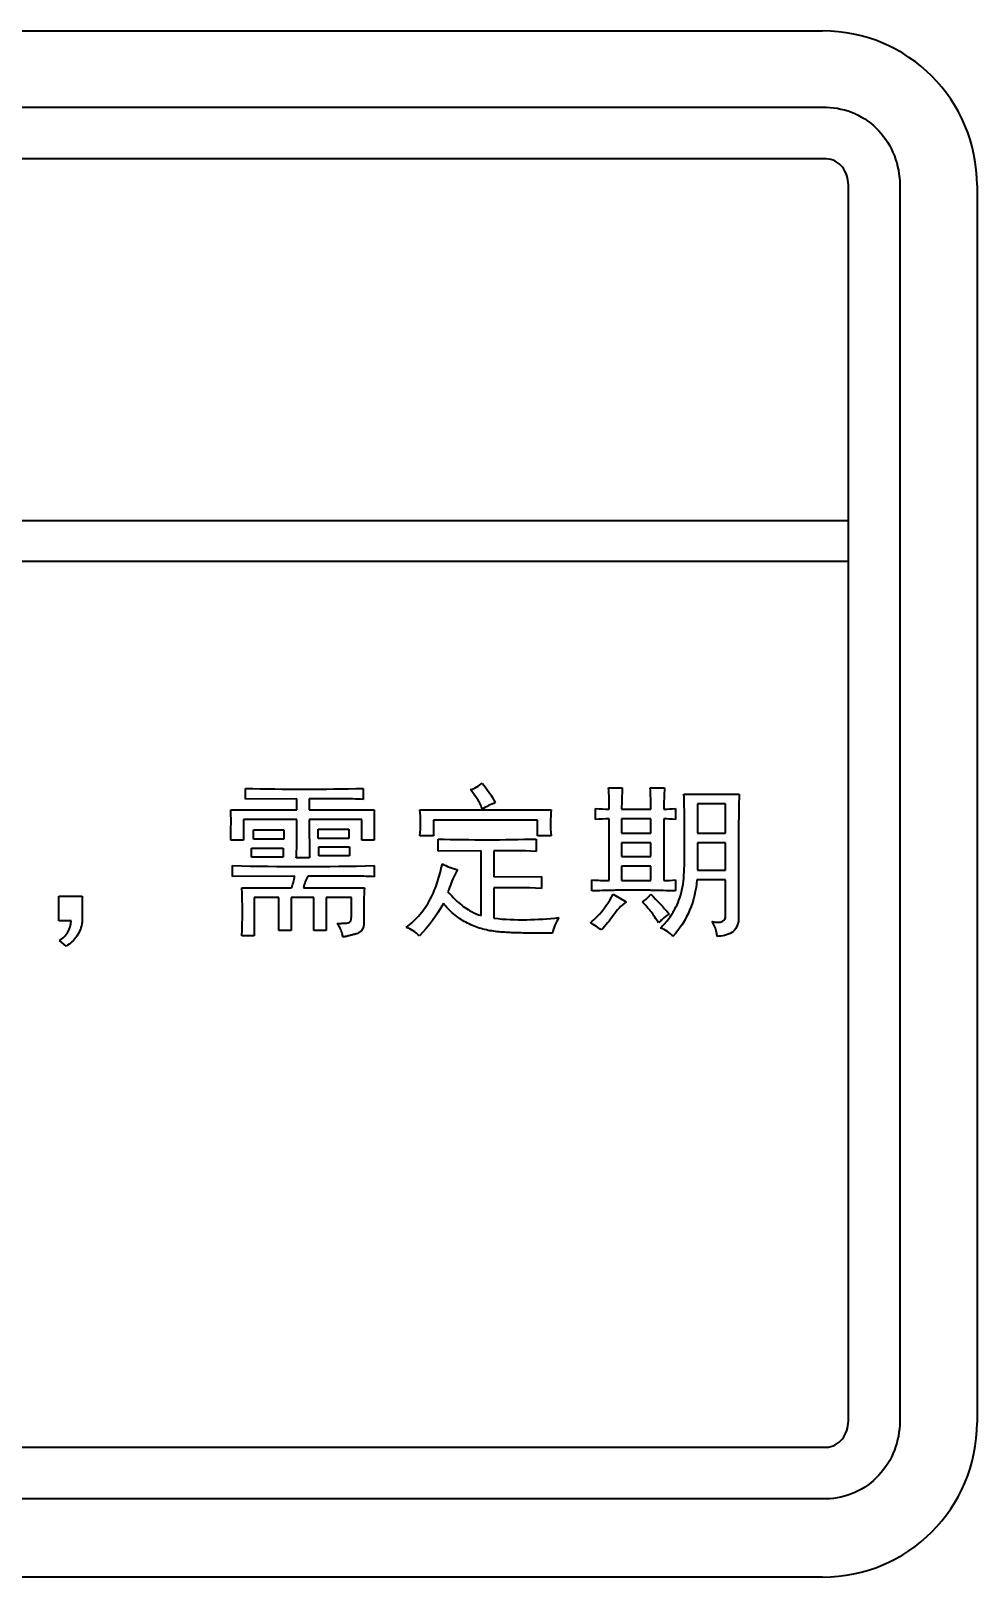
# Model space of a CAD drawing. Header units: millimetres. Extents: x 32496 to 166256, y 3504 to 23939.
# Drawn here: x 42377.77 to 42396.14, y 11585.08 to 11615.08 of the extents above; entities that cross this region are included whole.
import ezdxf

# ---------------------------------------------------------------- set-up
doc = ezdxf.new("R2010")
doc.units = ezdxf.units.MM
doc.layers.get('0').update_dxf_attribs({"lineweight": 35})

msp = doc.modelspace()

# ---------------------------------------------------------------- linework, layer by layer
at = {"linetype": 'Continuous'}
for p, q in [((42311.14, 11615.075), (42393.14, 11615.075)), ((42311.069, 11613.593), (42393.21, 11613.593)), ((42393.21, 11612.593), (42311.069, 11612.593)), ((42393.64, 11605.578), (42393.64, 11612.089)), ((42394.64, 11612.089), (42394.64, 11588.098)), ((42396.14, 11612.075), (42396.14, 11588.075)), ((42336.501, 11605.578), (42393.64, 11605.578)), ((42393.64, 11604.778), (42393.64, 11605.578)), ((42393.64, 11604.778), (42336.501, 11604.778)), ((42393.64, 11588.098), (42393.64, 11604.778)), ((42381.937, 11600.171), (42381.937, 11600.379)), ((42382.934, 11600.178), (42381.937, 11600.171)), ((42382.934, 11599.964), (42382.934, 11600.178)), ((42383.173, 11600.178), (42383.173, 11599.964)), ((42384.219, 11600.379), (42384.219, 11600.165)), ((42388.986, 11600.392), (42389.251, 11600.392)), ((42389.793, 11600.392), (42390.07, 11600.392)), ((42390.448, 11600.266), (42391.52, 11600.266)), ((42381.648, 11599.964), (42382.934, 11599.964)), ((42383.173, 11599.964), (42384.433, 11599.964)), ((42384.433, 11599.964), (42384.433, 11599.371)), ((42385.323, 11599.964), (42387.87, 11599.964)), ((42388.734, 11599.774), (42388.734, 11599.989)), ((42389.238, 11599.976), (42389.806, 11599.976)), ((42390.284, 11599.989), (42390.284, 11599.774)), ((42390.713, 11600.077), (42390.713, 11599.51)), ((42391.255, 11600.077), (42390.713, 11600.077)), ((42391.255, 11599.51), (42391.255, 11600.077)), ((42381.9, 11599.774), (42381.9, 11599.371)), ((42382.934, 11599.774), (42381.9, 11599.774)), ((42382.089, 11599.396), (42382.089, 11599.573)), ((42382.089, 11599.573), (42382.681, 11599.573)), ((42382.681, 11599.573), (42382.681, 11599.396)), ((42383.173, 11599.774), (42383.179, 11599.03)), ((42384.194, 11599.774), (42383.173, 11599.774)), ((42383.349, 11599.409), (42383.349, 11599.585)), ((42383.349, 11599.585), (42383.942, 11599.585)), ((42383.942, 11599.585), (42383.942, 11599.409)), ((42384.194, 11599.371), (42384.194, 11599.774)), ((42385.588, 11599.762), (42385.588, 11599.459)), ((42387.604, 11599.762), (42385.588, 11599.762)), ((42387.604, 11599.459), (42387.604, 11599.762)), ((42388.999, 11598.589), (42388.999, 11599.787)), ((42389.238, 11599.787), (42389.238, 11599.51)), ((42389.806, 11599.787), (42389.238, 11599.787)), ((42389.238, 11599.51), (42389.806, 11599.51)), ((42389.806, 11599.51), (42389.806, 11599.787)), ((42390.057, 11599.787), (42390.057, 11598.589)), ((42390.713, 11599.51), (42391.255, 11599.51)), ((42381.9, 11599.371), (42381.648, 11599.371)), ((42382.051, 11599.043), (42382.051, 11599.22)), ((42382.051, 11599.22), (42382.668, 11599.22)), ((42382.681, 11599.396), (42382.089, 11599.396)), ((42382.668, 11599.22), (42382.668, 11599.043)), ((42383.942, 11599.409), (42383.349, 11599.409)), ((42383.362, 11599.069), (42383.362, 11599.245)), ((42383.362, 11599.245), (42383.954, 11599.245)), ((42383.954, 11599.245), (42383.954, 11599.069)), ((42384.433, 11599.371), (42384.194, 11599.371)), ((42385.588, 11599.459), (42385.323, 11599.459)), ((42385.676, 11599.163), (42385.676, 11599.396)), ((42387.58, 11599.396), (42387.58, 11599.157)), ((42387.87, 11599.459), (42387.604, 11599.459)), ((42389.238, 11599.321), (42389.238, 11599.056)), ((42389.806, 11599.321), (42389.238, 11599.321)), ((42389.806, 11599.056), (42389.806, 11599.321)), ((42390.713, 11599.321), (42390.713, 11598.791)), ((42391.255, 11599.321), (42390.713, 11599.321)), ((42391.255, 11598.791), (42391.255, 11599.321)), ((42382.668, 11599.043), (42382.051, 11599.043)), ((42383.179, 11599.03), (42382.921, 11599.03)), ((42383.954, 11599.069), (42383.362, 11599.069)), ((42386.508, 11599.169), (42385.676, 11599.163)), ((42386.508, 11597.909), (42386.508, 11599.169)), ((42386.76, 11599.169), (42386.76, 11598.665)), ((42389.238, 11599.056), (42389.806, 11599.056)), ((42381.685, 11598.671), (42381.685, 11598.879)), ((42382.895, 11598.678), (42381.685, 11598.671)), ((42384.433, 11598.879), (42384.433, 11598.665)), ((42386.76, 11598.665), (42387.68, 11598.671)), ((42387.68, 11598.671), (42387.68, 11598.438)), ((42388.659, 11598.388), (42388.659, 11598.602)), ((42389.238, 11598.867), (42389.238, 11598.589)), ((42389.806, 11598.867), (42389.238, 11598.867)), ((42389.806, 11598.589), (42389.806, 11598.867)), ((42390.284, 11598.602), (42390.284, 11598.388)), ((42391.255, 11598.602), (42390.701, 11598.602)), ((42390.713, 11598.791), (42391.255, 11598.791)), ((42391.255, 11597.896), (42391.255, 11598.602)), ((42381.862, 11598.451), (42382.832, 11598.451)), ((42383.059, 11598.451), (42384.244, 11598.451)), ((42386.76, 11598.451), (42386.76, 11597.859)), ((42389.074, 11598.325), (42389.327, 11598.174)), ((42389.238, 11598.589), (42389.806, 11598.589)), ((42378.312, 11597.808), (42378.312, 11598.287)), ((42378.312, 11598.287), (42378.766, 11598.287)), ((42378.766, 11598.287), (42378.766, 11597.783)), ((42382.102, 11598.262), (42382.102, 11597.518)), ((42382.58, 11598.262), (42382.102, 11598.262)), ((42382.58, 11597.619), (42382.58, 11598.262)), ((42382.82, 11598.262), (42382.82, 11597.619)), ((42383.261, 11598.262), (42382.82, 11598.262)), ((42383.261, 11597.619), (42383.261, 11598.262)), ((42383.5, 11598.262), (42383.5, 11597.619)), ((42383.992, 11598.262), (42383.5, 11598.262)), ((42383.992, 11597.909), (42383.992, 11598.262)), ((42378.552, 11597.808), (42378.312, 11597.808)), ((42378.451, 11597.316), (42378.325, 11597.43)), ((42382.102, 11597.518), (42381.862, 11597.518)), ((42382.82, 11597.619), (42382.58, 11597.619)), ((42383.5, 11597.619), (42383.261, 11597.619)), ((42336.501, 11587.594), (42393.21, 11587.594)), ((42393.21, 11586.594), (42311.069, 11586.594)), ((42393.14, 11585.075), (42311.14, 11585.075))]:
    msp.add_line(p, q, dxfattribs=at)
for centre, radius, start, end in [((42393.14, 11612.075), 3, 0, 90), ((42397.02, 11599.968), 6.962, 176.509, 179.9371), ((42383.059, 11657.016), 58.153, 268.64603, 271.35397), ((42380.645, 11599.179), 2.306, 341.5775, 347.4312), ((42389.402, 11579.153), 19.249, 90.981, 92.2132), ((42389.445, 11576.972), 21.431, 90.7348, 90.997), ((42389.455, 11576.15), 22.253, 89.3387, 90.7321), ((42389.448, 11575.412), 22.991, 89.1028, 89.3417), ((42389.4, 11572.825), 25.578, 88.018, 89.0868), ((42391.468, 11596.259), 2.137, 132.5004, 134.98), ((42388.761, 11598.903), 1.745, 314.9848, 316.8366), ((42388.92, 11598.778), 1.542, 326.0128, 329.4712), ((42393.14, 11588.075), 3, 270, 0)]:
    msp.add_arc(centre, radius, start, end, dxfattribs=at)
for points, knots in [([(42393.21, 11613.593), (42393.4, 11613.591), (42393.785, 11613.506), (42394.261, 11613.163), (42394.568, 11612.664), (42394.637, 11612.28), (42394.64, 11612.089)], [0, 0, 0, 0, 0.249905, 0.499859, 0.74982, 1, 1, 1, 1]), ([(42393.64, 11612.089), (42393.639, 11612.15), (42393.621, 11612.272), (42393.533, 11612.436), (42393.392, 11612.557), (42393.27, 11612.593), (42393.21, 11612.593)], [0, 0, 0, 0, 0.250285, 0.500491, 0.750453, 1, 1, 1, 1]), ([(42384.219, 11600.165), (42384.088, 11600.172), (42383.827, 11600.18), (42383.478, 11600.178), (42383.26, 11600.178), (42383.173, 11600.178)], [0, 0, 0, 0, 0.374993, 0.75, 1, 1, 1, 1]), ([(42386.533, 11599.976), (42386.522, 11600.011), (42386.494, 11600.08), (42386.417, 11600.206), (42386.351, 11600.295), (42386.306, 11600.354)], [0, 0, 0, 0, 0.250053, 0.500011, 1, 1, 1, 1]), ([(42390.396, 11598.342), (42390.438, 11598.497), (42390.46, 11598.821), (42390.461, 11599.302), (42390.461, 11599.784), (42390.453, 11600.105), (42390.448, 11600.266)], [0, 0, 0, 0, 0.249926, 0.499901, 0.749962, 1, 1, 1, 1]), ([(42391.52, 11600.266), (42391.515, 11600.063), (42391.505, 11599.556), (42391.507, 11598.746), (42391.507, 11598.137), (42391.507, 11597.833)], [0, 0, 0, 0, 0.250002, 0.625, 1, 1, 1, 1]), ([(42381.648, 11599.371), (42381.649, 11599.42), (42381.651, 11599.544), (42381.658, 11599.741), (42381.653, 11599.89), (42381.648, 11599.964)], [0, 0, 0, 0, 0.250001, 0.625025, 1, 1, 1, 1]), ([(42382.921, 11599.03), (42382.927, 11599.123), (42382.935, 11599.309), (42382.933, 11599.557), (42382.934, 11599.712), (42382.934, 11599.774)], [0, 0, 0, 0, 0.374986, 0.75, 1, 1, 1, 1]), ([(42385.058, 11597.682), (42385.153, 11597.758), (42385.287, 11597.882), (42385.435, 11598.074), (42385.527, 11598.23), (42385.603, 11598.395), (42385.688, 11598.622), (42385.734, 11598.798), (42385.752, 11598.917)], [0, 0, 0, 0, 0.25018, 0.375082, 0.499897, 0.625109, 0.750466, 1, 1, 1, 1]), ([(42384.433, 11598.665), (42384.326, 11598.67), (42384.059, 11598.679), (42383.63, 11598.678), (42383.308, 11598.678), (42383.148, 11598.678)], [0, 0, 0, 0, 0.250007, 0.624999, 1, 1, 1, 1]), ([(42386.054, 11598.804), (42386.034, 11598.771), (42385.985, 11598.686), (42385.929, 11598.539), (42385.886, 11598.43), (42385.865, 11598.375)], [0, 0, 0, 0, 0.250102, 0.624992, 1, 1, 1, 1]), ([(42390.701, 11598.602), (42390.684, 11598.402), (42390.59, 11598.002), (42390.369, 11597.655), (42390.234, 11597.506)], [0, 0, 0, 0, 0.500078, 1, 1, 1, 1]), ([(42384.244, 11598.451), (42384.238, 11598.367), (42384.23, 11598.2), (42384.232, 11597.978), (42384.232, 11597.838), (42384.232, 11597.783)], [0, 0, 0, 0, 0.374983, 0.75, 1, 1, 1, 1]), ([(42385.865, 11598.375), (42385.93, 11598.299), (42386.071, 11598.155), (42386.289, 11597.995), (42386.444, 11597.929), (42386.508, 11597.909)], [0, 0, 0, 0, 0.374992, 0.749846, 1, 1, 1, 1]), ([(42388.633, 11597.77), (42388.679, 11597.808), (42388.853, 11597.97), (42388.992, 11598.168), (42389.074, 11598.325)], [0, 0, 0, 0, 0.250547, 1, 1, 1, 1]), ([(42387.895, 11597.569), (42387.705, 11597.567), (42387.419, 11597.569), (42387.038, 11597.58), (42386.753, 11597.601), (42386.471, 11597.657), (42386.207, 11597.773), (42385.971, 11597.936), (42385.836, 11598.074), (42385.777, 11598.148)], [0, 0, 0, 0, 0.249699, 0.374527, 0.499751, 0.624557, 0.749619, 0.875011, 1, 1, 1, 1]), ([(42389.327, 11598.174), (42389.275, 11598.141), (42389.181, 11598.062), (42389.078, 11597.912), (42388.967, 11597.768), (42388.888, 11597.677), (42388.847, 11597.632)], [0, 0, 0, 0, 0.249779, 0.49996, 0.749937, 1, 1, 1, 1]), ([(42389.957, 11597.77), (42389.91, 11597.842), (42389.813, 11597.982), (42389.703, 11598.115), (42389.642, 11598.174)], [0, 0, 0, 0, 0.500218, 1, 1, 1, 1]), ([(42378.325, 11597.43), (42378.39, 11597.469), (42378.504, 11597.579), (42378.55, 11597.732), (42378.552, 11597.808)], [0, 0, 0, 0, 0.500222, 1, 1, 1, 1]), ([(42378.766, 11597.783), (42378.752, 11597.687), (42378.681, 11597.501), (42378.534, 11597.364), (42378.451, 11597.316)], [0, 0, 0, 0, 0.500049, 1, 1, 1, 1]), ([(42383.715, 11597.757), (42383.731, 11597.758), (42383.762, 11597.758), (42383.809, 11597.76), (42383.857, 11597.763), (42383.904, 11597.764), (42383.952, 11597.774), (42383.982, 11597.815), (42383.991, 11597.862), (42383.993, 11597.893), (42383.992, 11597.909)], [0, 0, 0, 0, 0.125092, 0.250166, 0.3753, 0.500205, 0.625616, 0.749851, 0.874896, 1, 1, 1, 1]), ([(42383.828, 11597.493), (42383.825, 11597.517), (42383.813, 11597.576), (42383.773, 11597.665), (42383.736, 11597.728), (42383.715, 11597.757)], [0, 0, 0, 0, 0.250158, 0.625001, 1, 1, 1, 1]), ([(42384.232, 11597.783), (42384.234, 11597.759), (42384.231, 11597.712), (42384.21, 11597.644), (42384.165, 11597.588), (42384.101, 11597.557), (42384.033, 11597.541), (42383.965, 11597.524), (42383.897, 11597.507), (42383.851, 11597.498), (42383.828, 11597.493)], [0, 0, 0, 0, 0.124782, 0.251064, 0.374949, 0.500802, 0.62564, 0.750367, 0.875199, 1, 1, 1, 1]), ([(42390.991, 11597.796), (42391.017, 11597.79), (42391.071, 11597.782), (42391.154, 11597.776), (42391.233, 11597.813), (42391.257, 11597.869), (42391.255, 11597.896)], [0, 0, 0, 0, 0.25158, 0.502597, 0.753311, 1, 1, 1, 1]), ([(42391.091, 11597.506), (42391.091, 11597.532), (42391.08, 11597.635), (42391.034, 11597.731), (42390.991, 11597.796)], [0, 0, 0, 0, 0.251018, 1, 1, 1, 1]), ([(42391.507, 11597.833), (42391.506, 11597.784), (42391.482, 11597.686), (42391.382, 11597.568), (42391.237, 11597.523), (42391.14, 11597.508), (42391.091, 11597.506)], [0, 0, 0, 0, 0.249976, 0.499098, 0.750048, 1, 1, 1, 1]), ([(42394.64, 11588.098), (42394.637, 11587.907), (42394.568, 11587.523), (42394.261, 11587.024), (42393.784, 11586.682), (42393.4, 11586.595), (42393.21, 11586.594)], [0, 0, 0, 0, 0.250209, 0.50021, 0.750139, 1, 1, 1, 1]), ([(42393.21, 11587.594), (42393.27, 11587.595), (42393.392, 11587.63), (42393.533, 11587.752), (42393.621, 11587.915), (42393.638, 11588.037), (42393.64, 11588.098)], [0, 0, 0, 0, 0.249586, 0.499613, 0.749679, 1, 1, 1, 1])]:
    msp.add_open_spline(points, degree=3, knots=knots, dxfattribs=at)
for points in [[(42386.306, 11600.354), (42386.388, 11600.381), (42386.465, 11600.427), (42386.533, 11600.48)], [(42386.533, 11600.48), (42386.631, 11600.365), (42386.714, 11600.236), (42386.785, 11600.102)], [(42381.937, 11600.379), (42382.698, 11600.356), (42383.459, 11600.36), (42384.219, 11600.379)], [(42386.785, 11600.102), (42386.699, 11600.065), (42386.612, 11600.026), (42386.533, 11599.976)], [(42388.999, 11599.976), (42388.999, 11600.115), (42388.994, 11600.254), (42388.986, 11600.392)], [(42389.251, 11600.392), (42389.244, 11600.254), (42389.239, 11600.115), (42389.238, 11599.976)], [(42389.806, 11599.976), (42389.806, 11600.115), (42389.803, 11600.254), (42389.793, 11600.392)], [(42385.323, 11599.459), (42385.343, 11599.626), (42385.338, 11599.796), (42385.323, 11599.964)], [(42387.87, 11599.964), (42387.855, 11599.796), (42387.852, 11599.626), (42387.87, 11599.459)], [(42388.734, 11599.989), (42388.822, 11599.981), (42388.911, 11599.976), (42388.999, 11599.976)], [(42390.057, 11599.976), (42390.133, 11599.976), (42390.209, 11599.981), (42390.284, 11599.989)], [(42388.999, 11599.787), (42388.911, 11599.787), (42388.822, 11599.782), (42388.734, 11599.774)], [(42390.284, 11599.774), (42390.209, 11599.782), (42390.133, 11599.787), (42390.057, 11599.787)], [(42385.676, 11599.396), (42386.311, 11599.376), (42386.946, 11599.378), (42387.58, 11599.396)], [(42385.752, 11598.917), (42385.844, 11598.862), (42385.949, 11598.826), (42386.054, 11598.804)], [(42387.58, 11599.157), (42387.307, 11599.17), (42387.033, 11599.171), (42386.76, 11599.169)], [(42383.148, 11598.678), (42383.108, 11598.607), (42383.077, 11598.53), (42383.059, 11598.451)], [(42388.659, 11598.602), (42388.772, 11598.594), (42388.886, 11598.59), (42388.999, 11598.589)], [(42390.057, 11598.589), (42390.133, 11598.59), (42390.209, 11598.595), (42390.284, 11598.602)], [(42381.862, 11597.518), (42381.881, 11597.828), (42381.88, 11598.14), (42381.862, 11598.451)], [(42387.68, 11598.438), (42387.374, 11598.455), (42387.067, 11598.452), (42386.76, 11598.451)], [(42389.642, 11598.174), (42389.703, 11598.215), (42389.757, 11598.269), (42389.806, 11598.325)], [(42389.806, 11598.325), (42389.927, 11598.202), (42390.044, 11598.076), (42390.159, 11597.947)], [(42390.249, 11597.995), (42390.312, 11598.103), (42390.363, 11598.221), (42390.396, 11598.342)], [(42385.777, 11598.148), (42385.651, 11597.92), (42385.496, 11597.703), (42385.311, 11597.518)], [(42386.76, 11597.859), (42387.178, 11597.811), (42387.603, 11597.826), (42388.021, 11597.871)], [(42388.021, 11597.871), (42387.963, 11597.778), (42387.915, 11597.676), (42387.895, 11597.569)], [(42388.847, 11597.632), (42388.778, 11597.68), (42388.707, 11597.728), (42388.633, 11597.77)], [(42390.159, 11597.947), (42390.112, 11597.912), (42390.067, 11597.874), (42390.024, 11597.834)], [(42390.034, 11597.71), (42390.094, 11597.774), (42390.15, 11597.843), (42390.199, 11597.916)], [(42385.311, 11597.518), (42385.24, 11597.589), (42385.153, 11597.648), (42385.058, 11597.682)], [(42390.234, 11597.506), (42390.174, 11597.582), (42390.086, 11597.638), (42389.995, 11597.669)]]:
    msp.add_open_spline(points, degree=3, dxfattribs=at)

doc.saveas('drawing.dxf')
